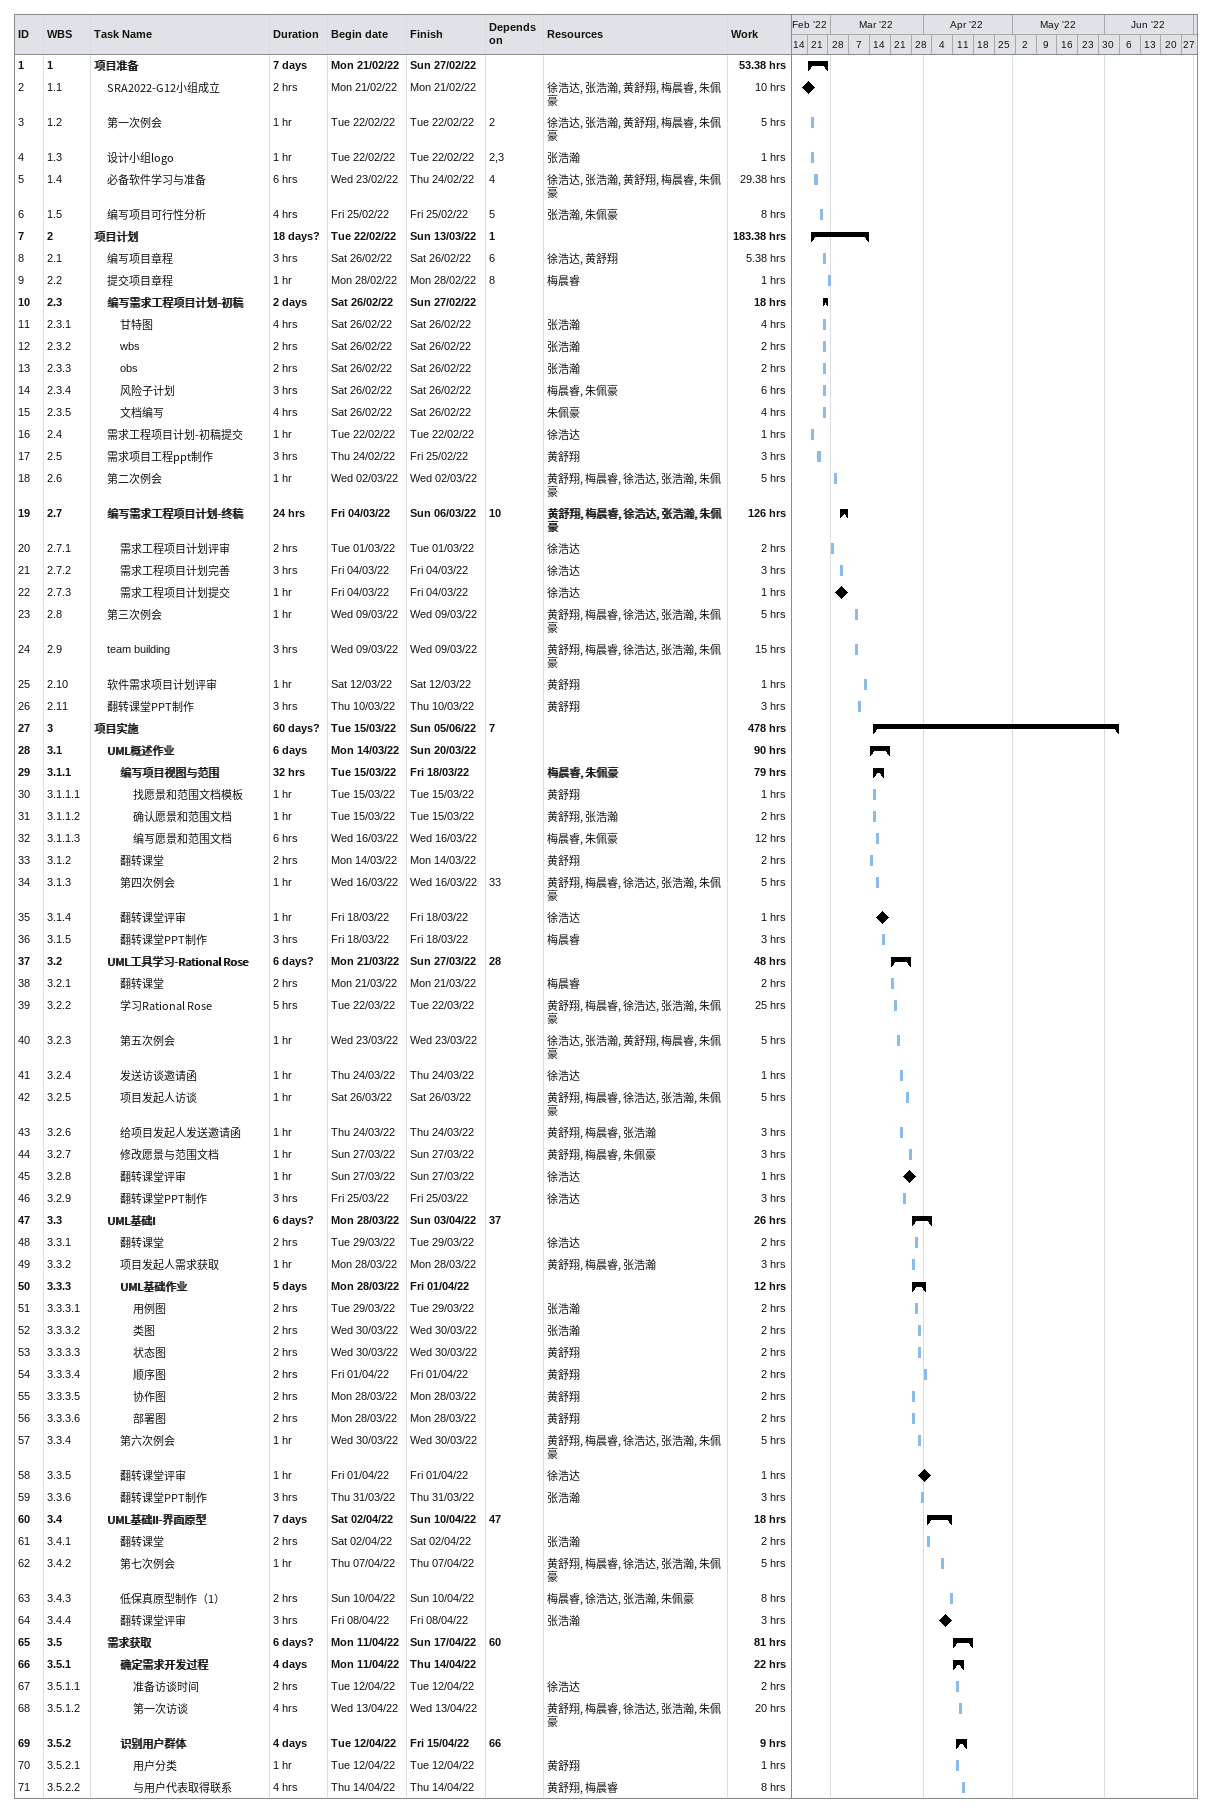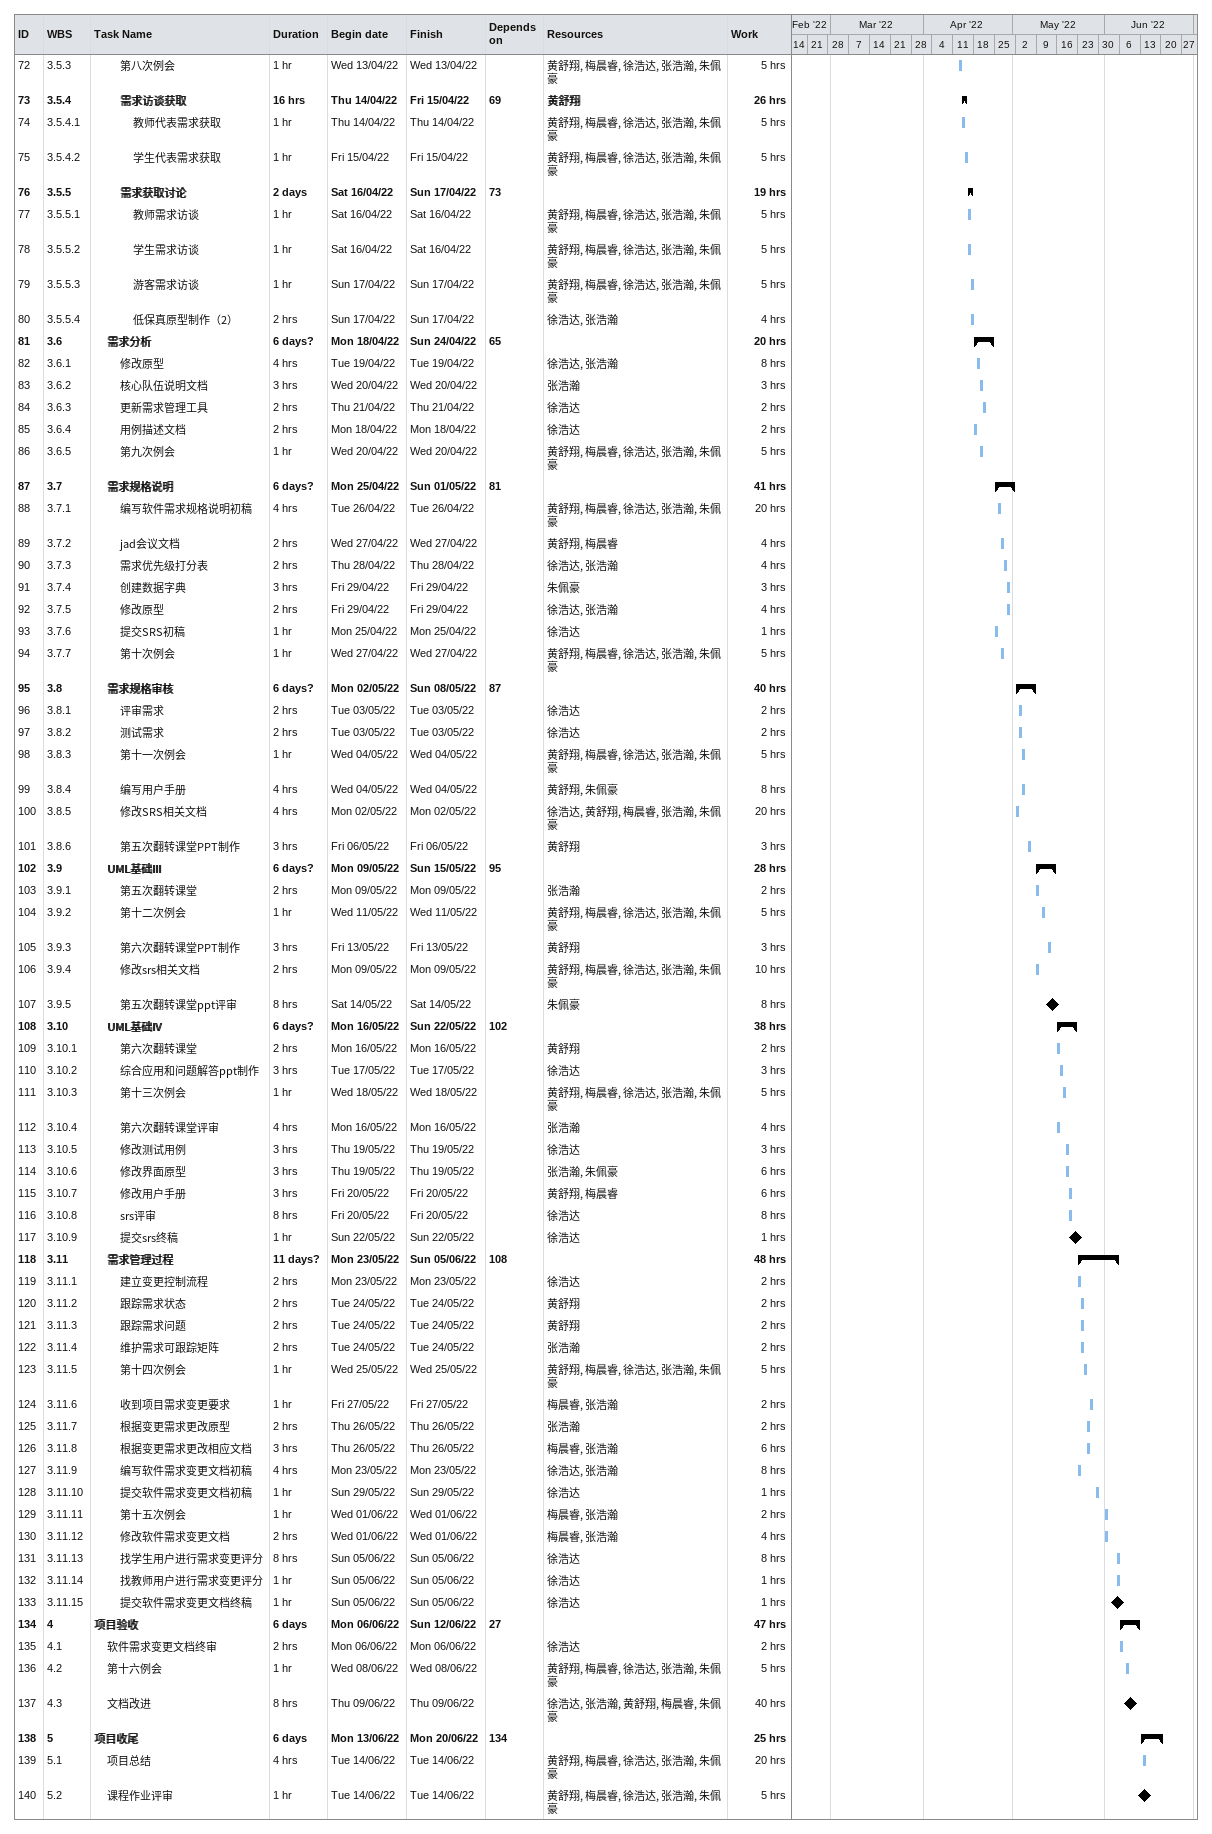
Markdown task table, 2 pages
| ID | WBS | Task | Duration | Start | Finish | Predecessors | Resources | Work (h) |
|---|---|---|---|---|---|---|---|---|
| 1 | 1 | **项目准备** | 7d | 2022-02-21 | 2022-02-27 |  |  | 53.38 |
| 2 | 1.1 | SRA2022-G12小组成立 | 2h | 2022-02-21 | 2022-02-21 |  | 徐浩达, 张浩瀚, 黄舒翔, 梅晨睿, 朱佩豪 | 10 |
| 3 | 1.2 | 第一次例会 | 1h | 2022-02-22 | 2022-02-22 | 2 | 徐浩达, 张浩瀚, 黄舒翔, 梅晨睿, 朱佩豪 | 5 |
| 4 | 1.3 | 设计小组logo | 1h | 2022-02-22 | 2022-02-22 | 2, 3 | 张浩瀚 | 1 |
| 5 | 1.4 | 必备软件学习与准备 | 6h | 2022-02-23 | 2022-02-24 | 4 | 徐浩达, 张浩瀚, 黄舒翔, 梅晨睿, 朱佩豪 | 29.38 |
| 6 | 1.5 | 编写项目可行性分析 | 4h | 2022-02-25 | 2022-02-25 | 5 | 张浩瀚, 朱佩豪 | 8 |
| 7 | 2 | **项目计划** | 18d? | 2022-02-22 | 2022-03-13 | 1 |  | 183.38 |
| 8 | 2.1 | 编写项目章程 | 3h | 2022-02-26 | 2022-02-26 | 6 | 徐浩达, 黄舒翔 | 5.38 |
| 9 | 2.2 | 提交项目章程 | 1h | 2022-02-28 | 2022-02-28 | 8 | 梅晨睿 | 1 |
| 10 | 2.3 | **编写需求工程项目计划-初稿** | 2d | 2022-02-26 | 2022-02-27 |  |  | 18 |
| 11 | 2.3.1 | 甘特图 | 4h | 2022-02-26 | 2022-02-26 |  | 张浩瀚 | 4 |
| 12 | 2.3.2 | wbs | 2h | 2022-02-26 | 2022-02-26 |  | 张浩瀚 | 2 |
| 13 | 2.3.3 | obs | 2h | 2022-02-26 | 2022-02-26 |  | 张浩瀚 | 2 |
| 14 | 2.3.4 | 风险子计划 | 3h | 2022-02-26 | 2022-02-26 |  | 梅晨睿, 朱佩豪 | 6 |
| 15 | 2.3.5 | 文档编写 | 4h | 2022-02-26 | 2022-02-26 |  | 朱佩豪 | 4 |
| 16 | 2.4 | 需求工程项目计划-初稿提交 | 1h | 2022-02-22 | 2022-02-22 |  | 徐浩达 | 1 |
| 17 | 2.5 | 需求项目工程ppt制作 | 3h | 2022-02-24 | 2022-02-25 |  | 黄舒翔 | 3 |
| 18 | 2.6 | 第二次例会 | 1h | 2022-03-02 | 2022-03-02 |  | 黄舒翔, 梅晨睿, 徐浩达, 张浩瀚, 朱佩豪 | 5 |
| 19 | 2.7 | **编写需求工程项目计划-终稿** | 24h | 2022-03-04 | 2022-03-06 | 10 | 黄舒翔, 梅晨睿, 徐浩达, 张浩瀚, 朱佩豪 | 126 |
| 20 | 2.7.1 | 需求工程项目计划评审 | 2h | 2022-03-01 | 2022-03-01 |  | 徐浩达 | 2 |
| 21 | 2.7.2 | 需求工程项目计划完善 | 3h | 2022-03-04 | 2022-03-04 |  | 徐浩达 | 3 |
| 22 | 2.7.3 | 需求工程项目计划提交 | 1h | 2022-03-04 | 2022-03-04 |  | 徐浩达 | 1 |
| 23 | 2.8 | 第三次例会 | 1h | 2022-03-09 | 2022-03-09 |  | 黄舒翔, 梅晨睿, 徐浩达, 张浩瀚, 朱佩豪 | 5 |
| 24 | 2.9 | team building | 3h | 2022-03-09 | 2022-03-09 |  | 黄舒翔, 梅晨睿, 徐浩达, 张浩瀚, 朱佩豪 | 15 |
| 25 | 2.10 | 软件需求项目计划评审 | 1h | 2022-03-12 | 2022-03-12 |  | 黄舒翔 | 1 |
| 26 | 2.11 | 翻转课堂PPT制作 | 3h | 2022-03-10 | 2022-03-10 |  | 黄舒翔 | 3 |
| 27 | 3 | **项目实施** | 60d? | 2022-03-15 | 2022-06-05 | 7 |  | 478 |
| 28 | 3.1 | **UML概述作业** | 6d | 2022-03-14 | 2022-03-20 |  |  | 90 |
| 29 | 3.1.1 | **编写项目视图与范围** | 32h | 2022-03-15 | 2022-03-18 |  | 梅晨睿, 朱佩豪 | 79 |
| 30 | 3.1.1.1 | 找愿景和范围文档模板 | 1h | 2022-03-15 | 2022-03-15 |  | 黄舒翔 | 1 |
| 31 | 3.1.1.2 | 确认愿景和范围文档 | 1h | 2022-03-15 | 2022-03-15 |  | 黄舒翔, 张浩瀚 | 2 |
| 32 | 3.1.1.3 | 编写愿景和范围文档 | 6h | 2022-03-16 | 2022-03-16 |  | 梅晨睿, 朱佩豪 | 12 |
| 33 | 3.1.2 | 翻转课堂 | 2h | 2022-03-14 | 2022-03-14 |  | 黄舒翔 | 2 |
| 34 | 3.1.3 | 第四次例会 | 1h | 2022-03-16 | 2022-03-16 | 33 | 黄舒翔, 梅晨睿, 徐浩达, 张浩瀚, 朱佩豪 | 5 |
| 35 | 3.1.4 | 翻转课堂评审 | 1h | 2022-03-18 | 2022-03-18 |  | 徐浩达 | 1 |
| 36 | 3.1.5 | 翻转课堂PPT制作 | 3h | 2022-03-18 | 2022-03-18 |  | 梅晨睿 | 3 |
| 37 | 3.2 | **UML工具学习-Rational Rose** | 6d? | 2022-03-21 | 2022-03-27 | 28 |  | 48 |
| 38 | 3.2.1 | 翻转课堂 | 2h | 2022-03-21 | 2022-03-21 |  | 梅晨睿 | 2 |
| 39 | 3.2.2 | 学习Rational Rose | 5h | 2022-03-22 | 2022-03-22 |  | 黄舒翔, 梅晨睿, 徐浩达, 张浩瀚, 朱佩豪 | 25 |
| 40 | 3.2.3 | 第五次例会 | 1h | 2022-03-23 | 2022-03-23 |  | 徐浩达, 张浩瀚, 黄舒翔, 梅晨睿, 朱佩豪 | 5 |
| 41 | 3.2.4 | 发送访谈邀请函 | 1h | 2022-03-24 | 2022-03-24 |  | 徐浩达 | 1 |
| 42 | 3.2.5 | 项目发起人访谈 | 1h | 2022-03-26 | 2022-03-26 |  | 黄舒翔, 梅晨睿, 徐浩达, 张浩瀚, 朱佩豪 | 5 |
| 43 | 3.2.6 | 给项目发起人发送邀请函 | 1h | 2022-03-24 | 2022-03-24 |  | 黄舒翔, 梅晨睿, 张浩瀚 | 3 |
| 44 | 3.2.7 | 修改愿景与范围文档 | 1h | 2022-03-27 | 2022-03-27 |  | 黄舒翔, 梅晨睿, 朱佩豪 | 3 |
| 45 | 3.2.8 | 翻转课堂评审 | 1h | 2022-03-27 | 2022-03-27 |  | 徐浩达 | 1 |
| 46 | 3.2.9 | 翻转课堂PPT制作 | 3h | 2022-03-25 | 2022-03-25 |  | 徐浩达 | 3 |
| 47 | 3.3 | **UML基础I** | 6d? | 2022-03-28 | 2022-04-03 | 37 |  | 26 |
| 48 | 3.3.1 | 翻转课堂 | 2h | 2022-03-29 | 2022-03-29 |  | 徐浩达 | 2 |
| 49 | 3.3.2 | 项目发起人需求获取 | 1h | 2022-03-28 | 2022-03-28 |  | 黄舒翔, 梅晨睿, 张浩瀚 | 3 |
| 50 | 3.3.3 | **UML基础作业** | 5d | 2022-03-28 | 2022-04-01 |  |  | 12 |
| 51 | 3.3.3.1 | 用例图 | 2h | 2022-03-29 | 2022-03-29 |  | 张浩瀚 | 2 |
| 52 | 3.3.3.2 | 类图 | 2h | 2022-03-30 | 2022-03-30 |  | 张浩瀚 | 2 |
| 53 | 3.3.3.3 | 状态图 | 2h | 2022-03-30 | 2022-03-30 |  | 黄舒翔 | 2 |
| 54 | 3.3.3.4 | 顺序图 | 2h | 2022-04-01 | 2022-04-01 |  | 黄舒翔 | 2 |
| 55 | 3.3.3.5 | 协作图 | 2h | 2022-03-28 | 2022-03-28 |  | 黄舒翔 | 2 |
| 56 | 3.3.3.6 | 部署图 | 2h | 2022-03-28 | 2022-03-28 |  | 黄舒翔 | 2 |
| 57 | 3.3.4 | 第六次例会 | 1h | 2022-03-30 | 2022-03-30 |  | 黄舒翔, 梅晨睿, 徐浩达, 张浩瀚, 朱佩豪 | 5 |
| 58 | 3.3.5 | 翻转课堂评审 | 1h | 2022-04-01 | 2022-04-01 |  | 徐浩达 | 1 |
| 59 | 3.3.6 | 翻转课堂PPT制作 | 3h | 2022-03-31 | 2022-03-31 |  | 张浩瀚 | 3 |
| 60 | 3.4 | **UML基础II-界面原型** | 7d | 2022-04-02 | 2022-04-10 | 47 |  | 18 |
| 61 | 3.4.1 | 翻转课堂 | 2h | 2022-04-02 | 2022-04-02 |  | 张浩瀚 | 2 |
| 62 | 3.4.2 | 第七次例会 | 1h | 2022-04-07 | 2022-04-07 |  | 黄舒翔, 梅晨睿, 徐浩达, 张浩瀚, 朱佩豪 | 5 |
| 63 | 3.4.3 | 低保真原型制作（1） | 2h | 2022-04-10 | 2022-04-10 |  | 梅晨睿, 徐浩达, 张浩瀚, 朱佩豪 | 8 |
| 64 | 3.4.4 | 翻转课堂评审 | 3h | 2022-04-08 | 2022-04-08 |  | 张浩瀚 | 3 |
| 65 | 3.5 | **需求获取** | 6d? | 2022-04-11 | 2022-04-17 | 60 |  | 81 |
| 66 | 3.5.1 | **确定需求开发过程** | 4d | 2022-04-11 | 2022-04-14 |  |  | 22 |
| 67 | 3.5.1.1 | 准备访谈时间 | 2h | 2022-04-12 | 2022-04-12 |  | 徐浩达 | 2 |
| 68 | 3.5.1.2 | 第一次访谈 | 4h | 2022-04-13 | 2022-04-13 |  | 黄舒翔, 梅晨睿, 徐浩达, 张浩瀚, 朱佩豪 | 20 |
| 69 | 3.5.2 | **识别用户群体** | 4d | 2022-04-12 | 2022-04-15 | 66 |  | 9 |
| 70 | 3.5.2.1 | 用户分类 | 1h | 2022-04-12 | 2022-04-12 |  | 黄舒翔 | 1 |
| 71 | 3.5.2.2 | 与用户代表取得联系 | 4h | 2022-04-14 | 2022-04-14 |  | 黄舒翔, 梅晨睿 | 8 |
| 72 | 3.5.3 | 第八次例会 | 1h | 2022-04-13 | 2022-04-13 |  | 黄舒翔, 梅晨睿, 徐浩达, 张浩瀚, 朱佩豪 | 5 |
| 73 | 3.5.4 | **需求访谈获取** | 16h | 2022-04-14 | 2022-04-15 | 69 | 黄舒翔 | 26 |
| 74 | 3.5.4.1 | 教师代表需求获取 | 1h | 2022-04-14 | 2022-04-14 |  | 黄舒翔, 梅晨睿, 徐浩达, 张浩瀚, 朱佩豪 | 5 |
| 75 | 3.5.4.2 | 学生代表需求获取 | 1h | 2022-04-15 | 2022-04-15 |  | 黄舒翔, 梅晨睿, 徐浩达, 张浩瀚, 朱佩豪 | 5 |
| 76 | 3.5.5 | **需求获取讨论** | 2d | 2022-04-16 | 2022-04-17 | 73 |  | 19 |
| 77 | 3.5.5.1 | 教师需求访谈 | 1h | 2022-04-16 | 2022-04-16 |  | 黄舒翔, 梅晨睿, 徐浩达, 张浩瀚, 朱佩豪 | 5 |
| 78 | 3.5.5.2 | 学生需求访谈 | 1h | 2022-04-16 | 2022-04-16 |  | 黄舒翔, 梅晨睿, 徐浩达, 张浩瀚, 朱佩豪 | 5 |
| 79 | 3.5.5.3 | 游客需求访谈 | 1h | 2022-04-17 | 2022-04-17 |  | 黄舒翔, 梅晨睿, 徐浩达, 张浩瀚, 朱佩豪 | 5 |
| 80 | 3.5.5.4 | 低保真原型制作（2） | 2h | 2022-04-17 | 2022-04-17 |  | 徐浩达, 张浩瀚 | 4 |
| 81 | 3.6 | **需求分析** | 6d? | 2022-04-18 | 2022-04-24 | 65 |  | 20 |
| 82 | 3.6.1 | 修改原型 | 4h | 2022-04-19 | 2022-04-19 |  | 徐浩达, 张浩瀚 | 8 |
| 83 | 3.6.2 | 核心队伍说明文档 | 3h | 2022-04-20 | 2022-04-20 |  | 张浩瀚 | 3 |
| 84 | 3.6.3 | 更新需求管理工具 | 2h | 2022-04-21 | 2022-04-21 |  | 徐浩达 | 2 |
| 85 | 3.6.4 | 用例描述文档 | 2h | 2022-04-18 | 2022-04-18 |  | 徐浩达 | 2 |
| 86 | 3.6.5 | 第九次例会 | 1h | 2022-04-20 | 2022-04-20 |  | 黄舒翔, 梅晨睿, 徐浩达, 张浩瀚, 朱佩豪 | 5 |
| 87 | 3.7 | **需求规格说明** | 6d? | 2022-04-25 | 2022-05-01 | 81 |  | 41 |
| 88 | 3.7.1 | 编写软件需求规格说明初稿 | 4h | 2022-04-26 | 2022-04-26 |  | 黄舒翔, 梅晨睿, 徐浩达, 张浩瀚, 朱佩豪 | 20 |
| 89 | 3.7.2 | jad会议文档 | 2h | 2022-04-27 | 2022-04-27 |  | 黄舒翔, 梅晨睿 | 4 |
| 90 | 3.7.3 | 需求优先级打分表 | 2h | 2022-04-28 | 2022-04-28 |  | 徐浩达, 张浩瀚 | 4 |
| 91 | 3.7.4 | 创建数据字典 | 3h | 2022-04-29 | 2022-04-29 |  | 朱佩豪 | 3 |
| 92 | 3.7.5 | 修改原型 | 2h | 2022-04-29 | 2022-04-29 |  | 徐浩达, 张浩瀚 | 4 |
| 93 | 3.7.6 | 提交SRS初稿 | 1h | 2022-04-25 | 2022-04-25 |  | 徐浩达 | 1 |
| 94 | 3.7.7 | 第十次例会 | 1h | 2022-04-27 | 2022-04-27 |  | 黄舒翔, 梅晨睿, 徐浩达, 张浩瀚, 朱佩豪 | 5 |
| 95 | 3.8 | **需求规格审核** | 6d? | 2022-05-02 | 2022-05-08 | 87 |  | 40 |
| 96 | 3.8.1 | 评审需求 | 2h | 2022-05-03 | 2022-05-03 |  | 徐浩达 | 2 |
| 97 | 3.8.2 | 测试需求 | 2h | 2022-05-03 | 2022-05-03 |  | 徐浩达 | 2 |
| 98 | 3.8.3 | 第十一次例会 | 1h | 2022-05-04 | 2022-05-04 |  | 黄舒翔, 梅晨睿, 徐浩达, 张浩瀚, 朱佩豪 | 5 |
| 99 | 3.8.4 | 编写用户手册 | 4h | 2022-05-04 | 2022-05-04 |  | 黄舒翔, 朱佩豪 | 8 |
| 100 | 3.8.5 | 修改SRS相关文档 | 4h | 2022-05-02 | 2022-05-02 |  | 徐浩达, 黄舒翔, 梅晨睿, 张浩瀚, 朱佩豪 | 20 |
| 101 | 3.8.6 | 第五次翻转课堂PPT制作 | 3h | 2022-05-06 | 2022-05-06 |  | 黄舒翔 | 3 |
| 102 | 3.9 | **UML基础III** | 6d? | 2022-05-09 | 2022-05-15 | 95 |  | 28 |
| 103 | 3.9.1 | 第五次翻转课堂 | 2h | 2022-05-09 | 2022-05-09 |  | 张浩瀚 | 2 |
| 104 | 3.9.2 | 第十二次例会 | 1h | 2022-05-11 | 2022-05-11 |  | 黄舒翔, 梅晨睿, 徐浩达, 张浩瀚, 朱佩豪 | 5 |
| 105 | 3.9.3 | 第六次翻转课堂PPT制作 | 3h | 2022-05-13 | 2022-05-13 |  | 黄舒翔 | 3 |
| 106 | 3.9.4 | 修改srs相关文档 | 2h | 2022-05-09 | 2022-05-09 |  | 黄舒翔, 梅晨睿, 徐浩达, 张浩瀚, 朱佩豪 | 10 |
| 107 | 3.9.5 | 第五次翻转课堂ppt评审 | 8h | 2022-05-14 | 2022-05-14 |  | 朱佩豪 | 8 |
| 108 | 3.10 | **UML基础IV** | 6d? | 2022-05-16 | 2022-05-22 | 102 |  | 38 |
| 109 | 3.10.1 | 第六次翻转课堂 | 2h | 2022-05-16 | 2022-05-16 |  | 黄舒翔 | 2 |
| 110 | 3.10.2 | 综合应用和问题解答ppt制作 | 3h | 2022-05-17 | 2022-05-17 |  | 徐浩达 | 3 |
| 111 | 3.10.3 | 第十三次例会 | 1h | 2022-05-18 | 2022-05-18 |  | 黄舒翔, 梅晨睿, 徐浩达, 张浩瀚, 朱佩豪 | 5 |
| 112 | 3.10.4 | 第六次翻转课堂评审 | 4h | 2022-05-16 | 2022-05-16 |  | 张浩瀚 | 4 |
| 113 | 3.10.5 | 修改测试用例 | 3h | 2022-05-19 | 2022-05-19 |  | 徐浩达 | 3 |
| 114 | 3.10.6 | 修改界面原型 | 3h | 2022-05-19 | 2022-05-19 |  | 张浩瀚, 朱佩豪 | 6 |
| 115 | 3.10.7 | 修改用户手册 | 3h | 2022-05-20 | 2022-05-20 |  | 黄舒翔, 梅晨睿 | 6 |
| 116 | 3.10.8 | srs评审 | 8h | 2022-05-20 | 2022-05-20 |  | 徐浩达 | 8 |
| 117 | 3.10.9 | 提交srs终稿 | 1h | 2022-05-22 | 2022-05-22 |  | 徐浩达 | 1 |
| 118 | 3.11 | **需求管理过程** | 11d? | 2022-05-23 | 2022-06-05 | 108 |  | 48 |
| 119 | 3.11.1 | 建立变更控制流程 | 2h | 2022-05-23 | 2022-05-23 |  | 徐浩达 | 2 |
| 120 | 3.11.2 | 跟踪需求状态 | 2h | 2022-05-24 | 2022-05-24 |  | 黄舒翔 | 2 |
| 121 | 3.11.3 | 跟踪需求问题 | 2h | 2022-05-24 | 2022-05-24 |  | 黄舒翔 | 2 |
| 122 | 3.11.4 | 维护需求可跟踪矩阵 | 2h | 2022-05-24 | 2022-05-24 |  | 张浩瀚 | 2 |
| 123 | 3.11.5 | 第十四次例会 | 1h | 2022-05-25 | 2022-05-25 |  | 黄舒翔, 梅晨睿, 徐浩达, 张浩瀚, 朱佩豪 | 5 |
| 124 | 3.11.6 | 收到项目需求变更要求 | 1h | 2022-05-27 | 2022-05-27 |  | 梅晨睿, 张浩瀚 | 2 |
| 125 | 3.11.7 | 根据变更需求更改原型 | 2h | 2022-05-26 | 2022-05-26 |  | 张浩瀚 | 2 |
| 126 | 3.11.8 | 根据变更需求更改相应文档 | 3h | 2022-05-26 | 2022-05-26 |  | 梅晨睿, 张浩瀚 | 6 |
| 127 | 3.11.9 | 编写软件需求变更文档初稿 | 4h | 2022-05-23 | 2022-05-23 |  | 徐浩达, 张浩瀚 | 8 |
| 128 | 3.11.10 | 提交软件需求变更文档初稿 | 1h | 2022-05-29 | 2022-05-29 |  | 徐浩达 | 1 |
| 129 | 3.11.11 | 第十五次例会 | 1h | 2022-06-01 | 2022-06-01 |  | 梅晨睿, 张浩瀚 | 2 |
| 130 | 3.11.12 | 修改软件需求变更文档 | 2h | 2022-06-01 | 2022-06-01 |  | 梅晨睿, 张浩瀚 | 4 |
| 131 | 3.11.13 | 找学生用户进行需求变更评分 | 8h | 2022-06-05 | 2022-06-05 |  | 徐浩达 | 8 |
| 132 | 3.11.14 | 找教师用户进行需求变更评分 | 1h | 2022-06-05 | 2022-06-05 |  | 徐浩达 | 1 |
| 133 | 3.11.15 | 提交软件需求变更文档终稿 | 1h | 2022-06-05 | 2022-06-05 |  | 徐浩达 | 1 |
| 134 | 4 | **项目验收** | 6d | 2022-06-06 | 2022-06-12 | 27 |  | 47 |
| 135 | 4.1 | 软件需求变更文档终审 | 2h | 2022-06-06 | 2022-06-06 |  | 徐浩达 | 2 |
| 136 | 4.2 | 第十六例会 | 1h | 2022-06-08 | 2022-06-08 |  | 黄舒翔, 梅晨睿, 徐浩达, 张浩瀚, 朱佩豪 | 5 |
| 137 | 4.3 | 文档改进 | 8h | 2022-06-09 | 2022-06-09 |  | 徐浩达, 张浩瀚, 黄舒翔, 梅晨睿, 朱佩豪 | 40 |
| 138 | 5 | **项目收尾** | 6d | 2022-06-13 | 2022-06-20 | 134 |  | 25 |
| 139 | 5.1 | 项目总结 | 4h | 2022-06-14 | 2022-06-14 |  | 黄舒翔, 梅晨睿, 徐浩达, 张浩瀚, 朱佩豪 | 20 |
| 140 | 5.2 | 课程作业评审 | 1h | 2022-06-14 | 2022-06-14 |  | 黄舒翔, 梅晨睿, 徐浩达, 张浩瀚, 朱佩豪 | 5 |
